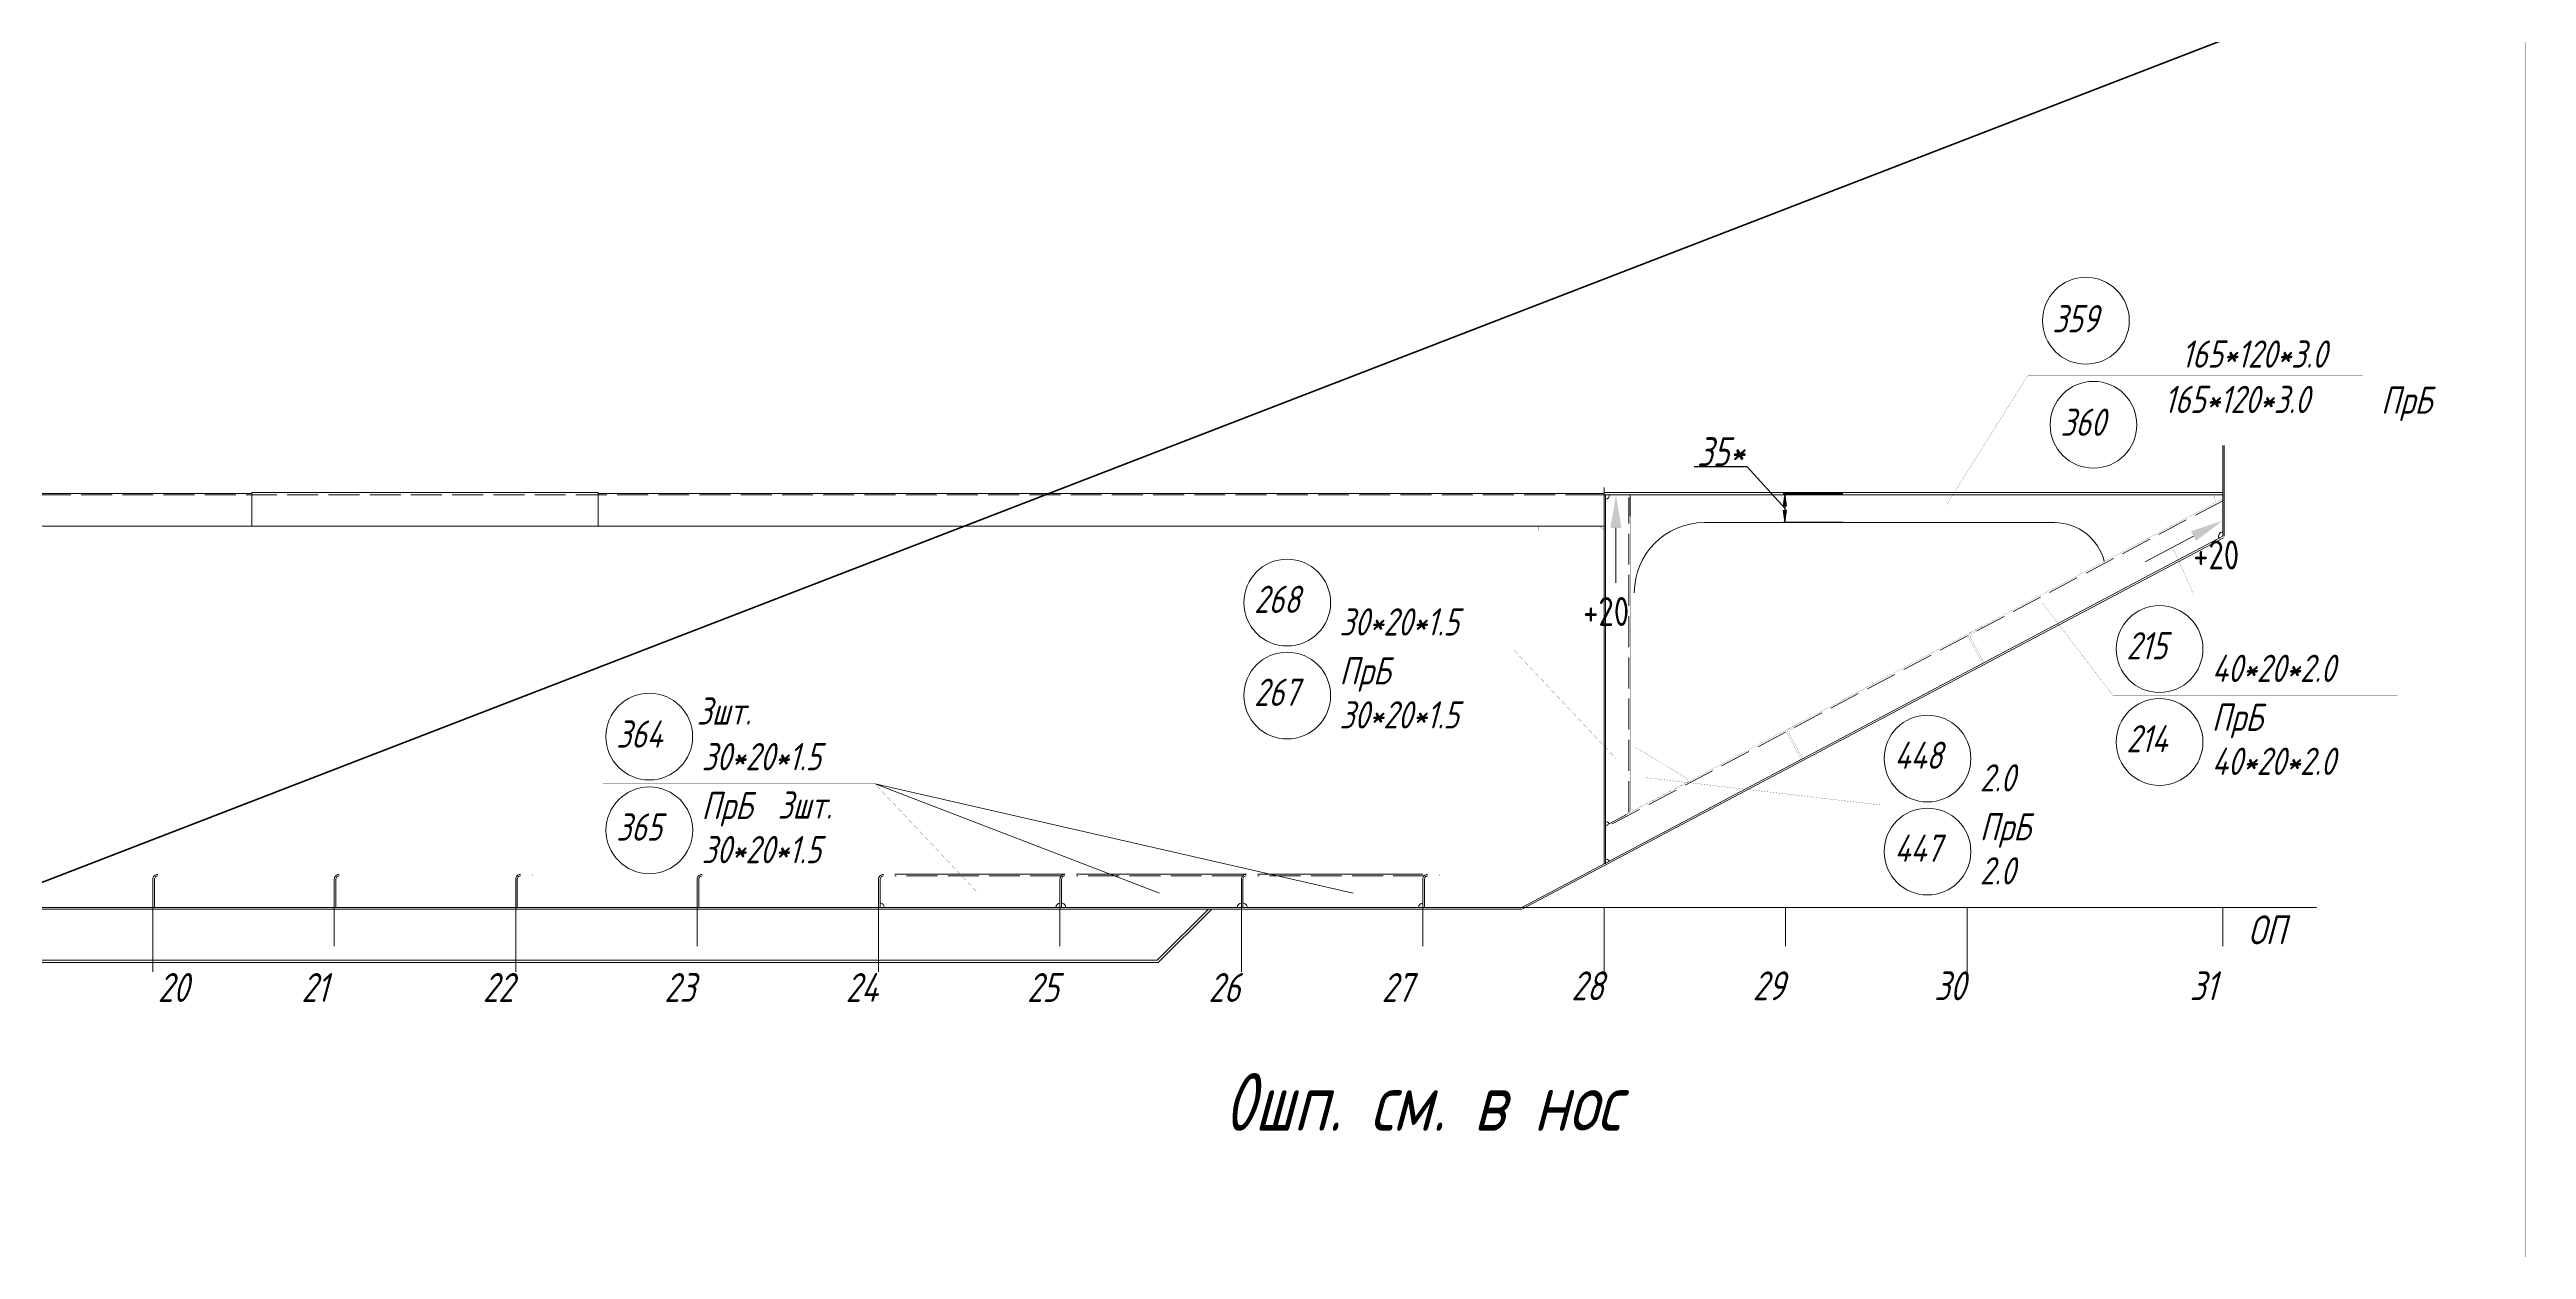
# Model space of a CAD drawing. Header units: millimetres. Extents: x 77380 to 135900, y -10260 to 17301.
# Drawn here: x 116027 to 119031, y 2181 to 3636 of the extents above; entities that cross this region are included whole.
import ezdxf

# ---------------------------------------------------------------- set-up
doc = ezdxf.new("R2010")
doc.units = ezdxf.units.MM
for name, pattern in [('K5LT32768', [0]), ('K5LT32769', [50, 37.5, -12.5]), ('K5LT32770', [0]), ('K5LT32772', [0]), ('K5LT32773', [50, 37.5, -12.5]), ('K5LT32777', [0]), ('K5LT32779', [0]), ('K5LT32780', [0]), ('K5LT32781', [0]), ('K5LT32792', [0]), ('K5LT32831', [0]), ('K5LT_THIN', [0])]:
    doc.linetypes.add(name, pattern=pattern)
doc.layers.add('4001', color=7, linetype='Continuous')
doc.styles.add('KDIMTEXTSTYLE', font='GOST_AU.SHX', dxfattribs={"width": 0.96, "oblique": 15, "height": 5})
doc.styles.add('KTEXTSTYLE', font='GOST_AU.SHX', dxfattribs={"width": 0.96, "height": 5})
doc.dimstyles.new('KDIMSTYLE (1.00)', dxfattribs={"dimtxt": 5, "dimasz": 1, "dimexe": 2, "dimexo": 0, "dimgap": 1, "dimtad": 1, "dimtxsty": 'KDIMTEXTSTYLE', "dimsah": 1, "dimcen": 0, "dimdle": 1, "dimadec": 0, "dimazin": 0, "dimtfac": 0.667, "dimtmove": 0, "dimatfit": 3, "dimfxl": 1, "dimtvp": 1, "dimtolj": 1, "dimtzin": 0, "dimarcsym": 0})

# ---------------------------------------------------------------- blocks, each defined once
blk = doc.blocks.new('KDIMARROW_01')
blk.add_hatch(color=0).paths.add_polyline_path([(0, 0), (-15, 2), (-13.5, 0), (-15, -2)])
at = {"color": 0, "linetype": 'K5LT_THIN', "lineweight": 18}
for p, q in [((-13.5, 0), (-15, 2)), ((-15, 2), (0, 0)), ((0, 0), (-15, -2)), ((-15, -2), (-13.5, 0))]:
    blk.add_line(p, q, dxfattribs=at)
at = {"layer": '4001', "color": 0, "linetype": 'K5LT_THIN', "lineweight": 18}
blk.add_line((0, 0), (-1, 0), dxfattribs=at)
blk = doc.blocks.new('D33')
at = {"color": 0, "lineweight": -2}
for p, q in [((118086.2, 3129.8), (118021.9, 3129.8)), ((118131.6, 3079.8), (118086.2, 3129.8)), ((118202.2, 3097.3), (118129.6, 3097.3)), ((118131.6, 3096.3), (118131.6, 3063.3)), ((118201.9, 3062.3), (118129.6, 3062.3))]:
    blk.add_line(p, q, dxfattribs=at)
at = {"layer": 'Defpoints', "color": 0, "lineweight": 100}
for p in [(118202.2, 3097.3), (118131.6, 3062.3), (118201.9, 3062.3)]:
    blk.add_point(p, dxfattribs=at)
at = {"color": 0, "lineweight": -2}
for p, rotation in [((118131.6, 3097.3), 90), ((118131.6, 3062.3), 270)]:
    blk.add_blockref('KDIMARROW_01', p, dxfattribs=dict(at, rotation=rotation))
at = {"color": 1, "insert": (118054, 3148.3), "char_height": 5, "attachment_point": 5, "style": 'KDIMTEXTSTYLE'}
blk.add_mtext('\\A1;\\H35.0;\\W0.965;\\Q15;\\c255;\\H35.0;\\W0.965;\\Q15;\\c255;\\Q15;35\\Q15;{}\\H35.0;\\W0.965;\\Q15;\\c255;\\Q15;*', dxfattribs=at)
blk = doc.blocks.new('U102')
at = {"color": 7, "linetype": 'K5LT32780', "const_width": 0.18}
blk.add_lwpolyline([(110325.3, 12814.4), (118485.3, 12814.4), (118485.3, 18654.4), (110325.3, 18654.4)], close=True, dxfattribs=at)
blk = doc.blocks.new('U149')
blk.add_hatch(color=7).paths.add_polyline_path([(118079.2, 17681.9), (118085.4, 17670.1), (118117.6, 17694.7)])
at = {"color": 7, "linetype": 'K5LT32831', "lineweight": 9}
blk.add_line((118082.3, 17676), (118023.5, 17644.9), dxfattribs=at)
blk = doc.blocks.new('U150')
blk.add_hatch(color=7).paths.add_polyline_path([(117375.2, 17685.8), (117388.6, 17685.8), (117381.9, 17725.8)])
at = {"color": 7, "linetype": 'K5LT32831', "lineweight": 9}
blk.add_line((117381.9, 17685.8), (117381.9, 17619.2), dxfattribs=at)
blk = doc.blocks.new('U167')
at = {"color": 3, "linetype": 'K5LT32768', "lineweight": 18, "true_color": 0x00ff00}
for p, q in [((115607.6, 17225.8), (115607.6, 17259.8)), ((115609.6, 17225.8), (115609.6, 17259.8))]:
    blk.add_line(p, q, dxfattribs=at)
at = {"color": 1, "linetype": 'K5LT32772', "true_color": 0xff0000, "const_width": 0.18}
blk.add_lwpolyline([(115613.6, 17265.8), (115627.6, 17265.8), (115627.6, 17263.8), (115613.6, 17263.8)], dxfattribs=at)
at = {"color": 3, "linetype": 'K5LT32768', "lineweight": 18, "true_color": 0x00ff00}
for radius, start, end in [(6, 89.9984, 180.0016), (4, 89.9993, 179.9897)]:
    blk.add_arc((115613.6, 17259.8), radius, start, end, dxfattribs=at)
blk = doc.blocks.new('U168')
at = {"color": 3, "linetype": 'K5LT32768', "lineweight": 18, "true_color": 0x00ff00}
for p, q in [((115827.6, 17225.8), (115827.6, 17259.8)), ((115829.6, 17225.8), (115829.6, 17259.8))]:
    blk.add_line(p, q, dxfattribs=at)
at = {"color": 1, "linetype": 'K5LT32772', "true_color": 0xff0000, "const_width": 0.18}
blk.add_lwpolyline([(115833.6, 17265.8), (115847.6, 17265.8), (115847.6, 17263.8), (115833.6, 17263.8)], dxfattribs=at)
at = {"color": 3, "linetype": 'K5LT32768', "lineweight": 18, "true_color": 0x00ff00}
for radius, start, end in [(6, 89.9984, 180.0016), (4, 89.9993, 179.9897)]:
    blk.add_arc((115833.6, 17259.8), radius, start, end, dxfattribs=at)
blk = doc.blocks.new('U169')
at = {"color": 3, "linetype": 'K5LT32768', "lineweight": 18, "true_color": 0x00ff00}
for p, q in [((116047.6, 17225.8), (116047.6, 17259.8)), ((116049.6, 17225.8), (116049.6, 17259.8))]:
    blk.add_line(p, q, dxfattribs=at)
at = {"color": 1, "linetype": 'K5LT32772', "true_color": 0xff0000, "const_width": 0.18}
blk.add_lwpolyline([(116053.6, 17265.8), (116067.6, 17265.8), (116067.6, 17263.8), (116053.6, 17263.8)], dxfattribs=at)
at = {"color": 3, "linetype": 'K5LT32768', "lineweight": 18, "true_color": 0x00ff00}
for radius, start, end in [(6, 89.9984, 180.0016), (4, 89.9993, 179.9897)]:
    blk.add_arc((116053.6, 17259.8), radius, start, end, dxfattribs=at)
blk = doc.blocks.new('U170')
at = {"color": 3, "linetype": 'K5LT32768', "lineweight": 18, "true_color": 0x00ff00}
for p, q in [((116267.6, 17225.8), (116267.6, 17259.8)), ((116269.6, 17225.8), (116269.6, 17259.8))]:
    blk.add_line(p, q, dxfattribs=at)
at = {"color": 1, "linetype": 'K5LT32772', "true_color": 0xff0000, "const_width": 0.18}
blk.add_lwpolyline([(116273.6, 17265.8), (116287.6, 17265.8), (116287.6, 17263.8), (116273.6, 17263.8)], dxfattribs=at)
at = {"color": 3, "linetype": 'K5LT32768', "lineweight": 18, "true_color": 0x00ff00}
for radius, start, end in [(6, 89.9984, 180.0016), (4, 89.9993, 179.9897)]:
    blk.add_arc((116273.6, 17259.8), radius, start, end, dxfattribs=at)
blk = doc.blocks.new('U171')
at = {"color": 3, "linetype": 'K5LT32768', "lineweight": 18, "true_color": 0x00ff00}
for p, q in [((116487.6, 17225.8), (116487.6, 17259.8)), ((116489.6, 17225.8), (116489.6, 17259.8))]:
    blk.add_line(p, q, dxfattribs=at)
at = {"color": 1, "linetype": 'K5LT32772', "true_color": 0xff0000, "const_width": 0.18}
blk.add_lwpolyline([(116493.6, 17265.8), (116507.6, 17265.8), (116507.6, 17263.8), (116493.6, 17263.8)], dxfattribs=at)
at = {"color": 3, "linetype": 'K5LT32768', "lineweight": 18, "true_color": 0x00ff00}
for radius, start, end in [(6, 89.9984, 180.0016), (4, 89.9993, 179.9897)]:
    blk.add_arc((116493.6, 17259.8), radius, start, end, dxfattribs=at)
blk = doc.blocks.new('U172')
at = {"color": 3, "linetype": 'K5LT32768', "lineweight": 18, "true_color": 0x00ff00}
for p, q in [((116707.6, 17225.8), (116707.6, 17259.8)), ((116709.6, 17225.8), (116709.6, 17259.8))]:
    blk.add_line(p, q, dxfattribs=at)
at = {"color": 1, "linetype": 'K5LT32772', "true_color": 0xff0000, "const_width": 0.18}
blk.add_lwpolyline([(116713.6, 17265.8), (116727.6, 17265.8), (116727.6, 17263.8), (116713.6, 17263.8)], dxfattribs=at)
at = {"color": 3, "linetype": 'K5LT32768', "lineweight": 18, "true_color": 0x00ff00}
for radius, start, end in [(6, 89.9984, 180.0016), (4, 89.9993, 179.9897)]:
    blk.add_arc((116713.6, 17259.8), radius, start, end, dxfattribs=at)
blk = doc.blocks.new('U173')
at = {"color": 3, "linetype": 'K5LT32768', "lineweight": 18, "true_color": 0x00ff00}
for p, q in [((116927.6, 17225.8), (116927.6, 17259.8)), ((116929.6, 17225.8), (116929.6, 17259.8))]:
    blk.add_line(p, q, dxfattribs=at)
at = {"color": 1, "linetype": 'K5LT32772', "true_color": 0xff0000, "const_width": 0.18}
blk.add_lwpolyline([(116933.6, 17265.8), (116947.6, 17265.8), (116947.6, 17263.8), (116933.6, 17263.8)], dxfattribs=at)
at = {"color": 3, "linetype": 'K5LT32768', "lineweight": 18, "true_color": 0x00ff00}
for radius, start, end in [(6, 89.9984, 180.0016), (4, 89.9993, 179.9897)]:
    blk.add_arc((116933.6, 17259.8), radius, start, end, dxfattribs=at)

msp = doc.modelspace()

# ---------------------------------------------------------------- linework, layer by layer
at = {"color": 2, "lineweight": 100}
msp.add_line((113264.422, 1562.654), (126209.614, 6562.066), dxfattribs=at)
at = {"color": 3, "linetype": 'K5LT32768', "lineweight": 18, "true_color": 0x00ff00}
for p, q in [((118662.69, 3045.751), (118662.69, 3155.752)), ((118664.689, 3045.751), (118664.689, 3155.752)), ((118662.69, 3095.751), (117877.691, 3095.751)), ((117912.69, 2648.692), (117912.69, 3095.751)), ((117914.189, 2648.692), (117914.189, 3095.751)), ((117914.189, 3095.751), (117914.189, 2694.746)), ((117939.689, 3095.751), (117914.189, 3095.751)), ((117944.19, 3095.751), (117944.19, 3070.251)), ((118662.69, 3045.751), (118662.69, 3084.222)), ((118662.69, 3045.751), (117812.69, 2595.751)), ((118663.626, 3043.983), (117813.626, 2593.983)), ((118663.627, 3043.983), (117813.627, 2593.983)), ((117914.189, 2649.486), (118662.69, 3045.751)), ((117914.189, 2694.746), (117939.689, 2708.246)), ((117914.189, 2687.957), (117914.189, 2649.486)), ((117692.689, 2595.751), (117692.689, 2629.824)), ((117694.691, 2595.751), (117694.691, 2629.824)), ((117812.69, 2593.751), (117618.26, 2593.751))]:
    msp.add_line(p, q, dxfattribs=at)
at = {"color": 7, "linetype": 'K5LT_THIN', "lineweight": 18}
for p, q in [((114965.689, 3097.751), (116272.689, 3097.751)), ((116272.689, 3095.751), (116272.689, 3098.751)), ((116272.689, 3098.751), (116372.689, 3098.751)), ((116272.689, 3095.751), (116272.689, 3057.751)), ((116372.689, 3098.751), (116692.689, 3098.751)), ((116692.689, 3098.751), (116692.689, 3057.751)), ((116692.689, 3097.751), (117912.69, 3097.751)), ((117912.69, 3095.751), (117912.69, 3104.751)), ((117912.69, 3098.751), (118662.69, 3098.751)), ((117912.69, 3095.751), (117912.69, 3097.751)), ((117912.69, 3057.751), (114965.689, 3057.751)), ((118034.188, 3062.252), (118458.753, 3062.252)), ((117028.462, 2745.524), (117373.532, 2612.788)), ((117028.462, 2745.524), (117608.334, 2612.788)), ((117052.617, 2635.824), (117258.689, 2635.824)), ((117272.617, 2635.824), (117478.689, 2635.824)), ((117492.617, 2635.824), (117692.934, 2635.824)), ((115791.758, 2593.752), (117618.26, 2593.751))]:
    msp.add_line(p, q, dxfattribs=at)
at = {"color": 1, "linetype": 'K5LT32773', "lineweight": 18, "true_color": 0xff0000}
for p, q in [((114965.689, 3095.751), (117877.691, 3095.751)), ((117254.217, 2633.824), (117052.617, 2633.824)), ((117474.447, 2634.066), (117272.617, 2633.824)), ((117694.446, 2634.066), (117492.617, 2633.824))]:
    msp.add_line(p, q, dxfattribs=at)
at = {"color": 3, "linetype": 'K5LT32769', "lineweight": 18, "true_color": 0x00ff00}
for p, q in [((118662.69, 3088.83), (117915.885, 2693.462)), ((117942.744, 2711.301), (117942.744, 3092.696))]:
    msp.add_line(p, q, dxfattribs=at)
at = {"color": 1, "linetype": 'K5LT32781', "lineweight": 0, "true_color": 0xff0000}
for p, q in [((111162.689, 2595.751), (118776.46, 2595.751)), ((116152.689, 2595.751), (116152.689, 2517.626)), ((116372.689, 2595.751), (116372.689, 2548.876)), ((116592.689, 2595.751), (116592.689, 2517.626)), ((116812.689, 2595.751), (116812.689, 2548.876)), ((117032.689, 2595.751), (117032.689, 2517.626)), ((117252.689, 2595.751), (117252.689, 2548.876)), ((117472.689, 2595.751), (117472.689, 2517.626)), ((117692.689, 2595.751), (117692.689, 2548.876)), ((117912.689, 2595.751), (117912.689, 2517.626)), ((118132.689, 2595.751), (118132.689, 2548.876)), ((118352.689, 2595.751), (118352.689, 2517.626)), ((118662.689, 2595.751), (118662.689, 2548.876))]:
    msp.add_line(p, q, dxfattribs=at)
at = {"color": 8, "linetype": 'K5LT32779', "lineweight": 18, "true_color": 0x808080}
for p, q in [((117432.687, 2593.749), (117370.685, 2531.75)), ((117436.929, 2593.749), (117371.928, 2528.75)), ((111963.931, 2531.751), (117370.686, 2531.751)), ((111963.931, 2528.751), (117371.93, 2528.751))]:
    msp.add_line(p, q, dxfattribs=at)
at = {"color": 7, "linetype": 'K5LT_THIN', "const_width": 0.18}
for points in [[(118327.978, 3084.222), (118426.126, 3240.173), (118832.303, 3240.173)], [(118654.301, 3086.653), (118652, 3095.538), (118651.994, 3095.752)]]:
    msp.add_lwpolyline(points, dxfattribs=at)
at = {"color": 3, "linetype": 'K5LT32768', "true_color": 0x00ff00, "const_width": 0.18}
for points in [[(117939.689, 2708.246), (117944.245, 2712.801), (117944.245, 3091.196), (117939.689, 3095.751)], [(118662.69, 3050.751), (118662.69, 3091.094), (117916.715, 2696.166), (117914.189, 2687.957)]]:
    msp.add_lwpolyline(points, dxfattribs=at)
at = {"color": 2, "linetype": 'K5LT32770', "true_color": 0xffff00, "const_width": 0.18}
for points in [[(117907.691, 3057.751), (117832.691, 3057.751), (117832.691, 3052.751), (117907.691, 2977.751), (117912.69, 2977.751), (117912.69, 3052.751), (117907.691, 3057.751)], [(117944.19, 2715.651), (117944.19, 2790.651), (117949.189, 2790.651), (118012.565, 2752.483), (118014.903, 2748.064), (117948.609, 2712.99), (117944.19, 2715.651)]]:
    msp.add_lwpolyline(points, dxfattribs=at)
at = {"color": 7, "linetype": 'K5LT32780', "const_width": 0.18}
msp.add_lwpolyline([(118702.646, 2974.906), (118627.629, 2974.906), (118601.819, 3032.471)], dxfattribs=at)
at = {"color": 1, "linetype": 'K5LT32772', "true_color": 0xff0000, "const_width": 0.18}
for points in [[(118874.873, 2852.615), (118529.772, 2852.615), (118444.152, 2964.646)], [(117471.908, 2908.911), (117801.984, 2908.911), (117926.939, 2776.174)], [(116698.386, 2745.524), (117028.462, 2745.524), (117153.417, 2612.788)], [(118448.178, 2719.814), (118248.38, 2719.814), (117962.495, 2753.108)], [(117698.689, 2635.824), (117712.617, 2635.824), (117712.617, 2633.824), (117698.689, 2633.824)]]:
    msp.add_lwpolyline(points, dxfattribs=at)
at = {"color": 5, "linetype": 'K5LT32792', "true_color": 0x0000ff, "const_width": 0.18}
for points in [[(118371.301, 2934.482), (118358.928, 2927.932, 0.41421356), (118357.264, 2922.525), (118373.173, 2892.476), (118371.405, 2891.541), (118355.497, 2921.589, -0.41421356), (118357.992, 2929.7), (118370.365, 2936.25)], [(118151.303, 2818.013), (118138.93, 2811.462, 0.41421356), (118137.266, 2806.056), (118153.174, 2776.007), (118151.407, 2775.071), (118135.499, 2805.12, -0.41421356), (118137.994, 2813.23), (118150.367, 2819.78)]]:
    msp.add_lwpolyline(points, format="xyb", close=True, dxfattribs=at)
at = {"color": 7, "linetype": 'K5LT_THIN', "lineweight": 18}
for centre in [(118496.788, 3307.064), (118506.033, 3180.875)]:
    msp.add_circle(centre, 52.603, dxfattribs=at)
at = {"color": 1, "linetype": 'K5LT32772', "lineweight": 18, "true_color": 0xff0000}
for centre in [(117528.268, 2965.271), (118586.132, 2908.975), (117528.268, 2852.551), (116754.669, 2802.78), (118304.741, 2776.174), (118586.132, 2796.255), (116754.747, 2689.165), (118304.741, 2663.454)]:
    msp.add_circle(centre, 52.603, dxfattribs=at)
at = {"color": 3, "linetype": 'K5LT32768', "lineweight": 18, "true_color": 0x00ff00}
for centre, radius, start, end in [((117914.189, 3095.753), 5.002, 269.999908, 359.982605), ((118662.69, 3045.751), 5, 90.000305, 207.897171), ((117914.189, 2694.746), 5, 27.898588, 90.002396), ((117914.189, 2649.486), 5.001, 27.893583, 89.992882), ((117698.689, 2629.824), 6, 89.998352, 180.001648), ((117698.689, 2629.825), 3.998, 90.005737, 180.027054), ((117034.691, 2595.752), 4.999, 359.987549, 89.994965), ((117254.691, 2595.752), 4.999, 359.987549, 89.994965), ((117474.691, 2595.752), 4.999, 359.987549, 89.994965)]:
    msp.add_arc(centre, radius, start, end, dxfattribs=at)
at = {"color": 7, "linetype": 'K5LT_THIN', "lineweight": 18}
for centre, radius, start, end in [((118034.188, 2977.252), 85, 90, 180), ((118458.753, 3000.036), 62.216, 14, 90)]:
    msp.add_arc(centre, radius, start, end, dxfattribs=at)
at = {"color": 3, "linetype": 'K5LT32777', "lineweight": 18, "true_color": 0x00ff00}
for centre in [(117252.689, 2595.75), (117472.689, 2595.75), (117692.689, 2595.75)]:
    msp.add_arc(centre, 5.002, 89.999916, 179.982605, dxfattribs=at)

# ---------------------------------------------------------------- block references
for name in ['U102', 'U150', 'U149', 'U167', 'U168', 'U169', 'U170', 'U171', 'U172', 'U173']:
    msp.add_blockref(name, (545.046, -14630.011))

# ---------------------------------------------------------------- texts
at = {"color": 7, "char_height": 2.5, "attachment_point": 1, "style": 'KTEXTSTYLE'}
for s, insert in [('\\H3.5;\\W0.965;\\Q15;\\Q15;\\H33.00;359', (118456.033, 3326.008)), ('\\H3.5;\\W0.965;\\Q15;\\Q15;\\H33.00;165*120*3.0', (118612.648, 3283.113)), ('\\H3.5;\\W0.965;\\Q15;\\Q15;\\H33.00;165*120*3.0', (118591.648, 3228.113)), ('\\H3.5;\\W0.965;\\Q15;\\Q15;\\H33.00;{\\c16711935;ПрБ}', (118854.78, 3227.333)), ('\\H3.5;\\W0.965;\\Q15;\\Q15;\\H33.00;360', (118465.975, 3200.455)), ('\\H3.5;\\W0.965;\\Q15;\\Q0;\\H35.00;+20', (118626.96, 3040.548)), ('\\H3.5;\\W0.965;\\Q15;\\Q15;\\H33.00;{\\c255;268}', (117488.132, 2985.746)), ('\\H3.5;\\W0.965;\\Q15;\\Q15;\\H33.00;{\\c255;30*20*1.5}', (117591.673, 2958.35)), ('\\H3.5;\\W0.965;\\Q15;\\Q0;\\H35.00;+20', (117887.198, 2971.999)), ('\\H3.5;\\W0.965;\\Q15;\\Q15;\\H33.00;{\\c255;215}', (118545.996, 2929.451)), ('\\H3.5;\\W0.965;\\Q15;\\Q15;\\H33.00;{\\c16711935;ПрБ}', (117591.673, 2899.072)), ('\\H3.5;\\W0.965;\\Q15;\\Q15;\\H33.00;{\\c255;40*20*2.0}', (118649.537, 2902.054)), ('\\H3.5;\\W0.965;\\Q15;\\Q15;\\H33.00;{\\c255;267}', (117488.132, 2873.027)), ('\\H3.5;\\W0.965;\\Q15;\\Q15;\\H33.00;3шт.', (116812.347, 2850.331)), ('\\H3.5;\\W0.965;\\Q15;\\Q15;\\H33.00;{\\c255;30*20*1.5}', (117591.673, 2845.63)), ('\\H3.5;\\W0.965;\\Q15;\\Q15;\\H33.00;{\\c16711935;ПрБ}', (118649.537, 2842.777)), ('\\H3.5;\\W0.965;\\Q15;\\Q15;\\H33.00;{\\c255;364}', (116714.611, 2822.36)), ('\\H3.5;\\W0.965;\\Q15;\\Q15;\\H33.00;{\\c255;30*20*1.5}', (116818.152, 2794.963)), ('\\H3.5;\\W0.965;\\Q15;\\Q15;\\H33.00;{\\c255;448}', (118264.605, 2796.65)), ('\\H3.5;\\W0.965;\\Q15;\\Q15;\\H33.00;{\\c255;214}', (118545.996, 2816.731)), ('\\H3.5;\\W0.965;\\Q15;\\Q15;\\H33.00;{\\c255;2.0}', (118368.145, 2769.252)), ('\\H3.5;\\W0.965;\\Q15;\\Q15;\\H33.00;{\\c255;40*20*2.0}', (118649.537, 2789.334)), ('\\H3.5;\\W0.965;\\Q15;\\Q15;\\H33.00;{\\c16711935;ПрБ}', (116818.152, 2735.686)), ('\\H3.5;\\W0.965;\\Q15;\\Q15;\\H33.00;3шт.', (116910.427, 2736.331)), ('\\H3.5;\\W0.965;\\Q15;\\Q15;\\H33.00;{\\c255;365}', (116714.611, 2709.64)), ('\\H3.5;\\W0.965;\\Q15;\\Q15;\\H33.00;{\\c16711935;ПрБ}', (118368.146, 2709.975)), ('\\H3.5;\\W0.965;\\Q15;\\Q15;\\H33.00;{\\c255;30*20*1.5}', (116818.152, 2682.243)), ('\\H3.5;\\W0.965;\\Q15;\\Q15;\\H33.00;{\\c255;447}', (118264.605, 2683.929)), ('\\H3.5;\\W0.965;\\Q15;\\Q15;\\H33.00;{\\c255;2.0}', (118368.145, 2656.532)), ('\\H3.5;\\W0.965;\\Q15;\\Q15;\\H35.00;ОП', (118693.458, 2585.936)), ('\\H3.5;\\W0.965;\\Q15;\\Q15;\\H70.00;0шп. см. в нос', (117451.229, 2394.882))]:
    msp.add_mtext(s, dxfattribs=dict(at, insert=insert))
at = {"color": 7, "char_height": 2.5, "attachment_point": 1, "rotation": 359.999999, "style": 'KTEXTSTYLE'}
for s, insert in [('\\H3.5;\\W0.965;\\Q15;\\Q15;\\H35.00;{\\c255;20}', (116158.689, 2516.115)), ('\\H3.5;\\W0.965;\\Q15;\\Q15;\\H35.00;{\\c255;21}', (116332.794, 2516.115)), ('\\H3.5;\\W0.965;\\Q15;\\Q15;\\H35.00;{\\c255;22}', (116552.794, 2516.115)), ('\\H3.5;\\W0.965;\\Q15;\\Q15;\\H35.00;{\\c255;23}', (116772.794, 2516.115)), ('\\H3.5;\\W0.965;\\Q15;\\Q15;\\H35.00;{\\c255;24}', (116992.794, 2516.115)), ('\\H3.5;\\W0.965;\\Q15;\\Q15;\\H35.00;{\\c255;25}', (117212.794, 2516.115)), ('\\H3.5;\\W0.965;\\Q15;\\Q15;\\H35.00;{\\c255;26}', (117432.794, 2516.115)), ('\\H3.5;\\W0.965;\\Q15;\\Q15;\\H35.00;{\\c255;27}', (117642.794, 2516.115)), ('\\H3.5;\\W0.965;\\Q15;\\Q15;\\H35.00;{\\c255;28}', (117872.794, 2518.115)), ('\\H3.5;\\W0.965;\\Q15;\\Q15;\\H35.00;{\\c255;29}', (118092.794, 2518.115)), ('\\H3.5;\\W0.965;\\Q15;\\Q15;\\H35.00;{\\c255;30}', (118312.794, 2518.115)), ('\\H3.5;\\W0.965;\\Q15;\\Q15;\\H35.00;{\\c255;31}', (118622.794, 2518.115))]:
    msp.add_mtext(s, dxfattribs=dict(at, insert=insert))

# ---------------------------------------------------------------- dimensions: what is measured, and where the dimension line sits
at = {"color": 7}
dim = msp.add_linear_dim(base=(118131.613, 3062.252), p1=(118202.199, 3097.252), p2=(118201.948, 3062.252), angle=90, text='\\H35.0;\\W0.965;\\Q15;\\c255;\\H35.0;\\W0.965;\\Q15;\\c255;\\Q15;35\\Q15;{}\\H35.0;\\W0.965;\\Q15;\\c255;\\Q15;*', dimstyle='KDIMSTYLE (1.00)', override={"dimexo": 0, "dimtoh": 1, "dimblk1": 'KDIMARROW_01', "dimblk2": 'KDIMARROW_01', "dimse1": 0, "dimse2": 0, "dimclrt": 1, "dimtmove": 1, "dimtolj": 1}, dxfattribs=at)
dim.commit()
dim.dimension.update_dxf_attribs({"geometry": 'D33', "text_midpoint": (118085.173, 3129.752), "dimtype": 160})

doc.saveas('drawing.dxf')
